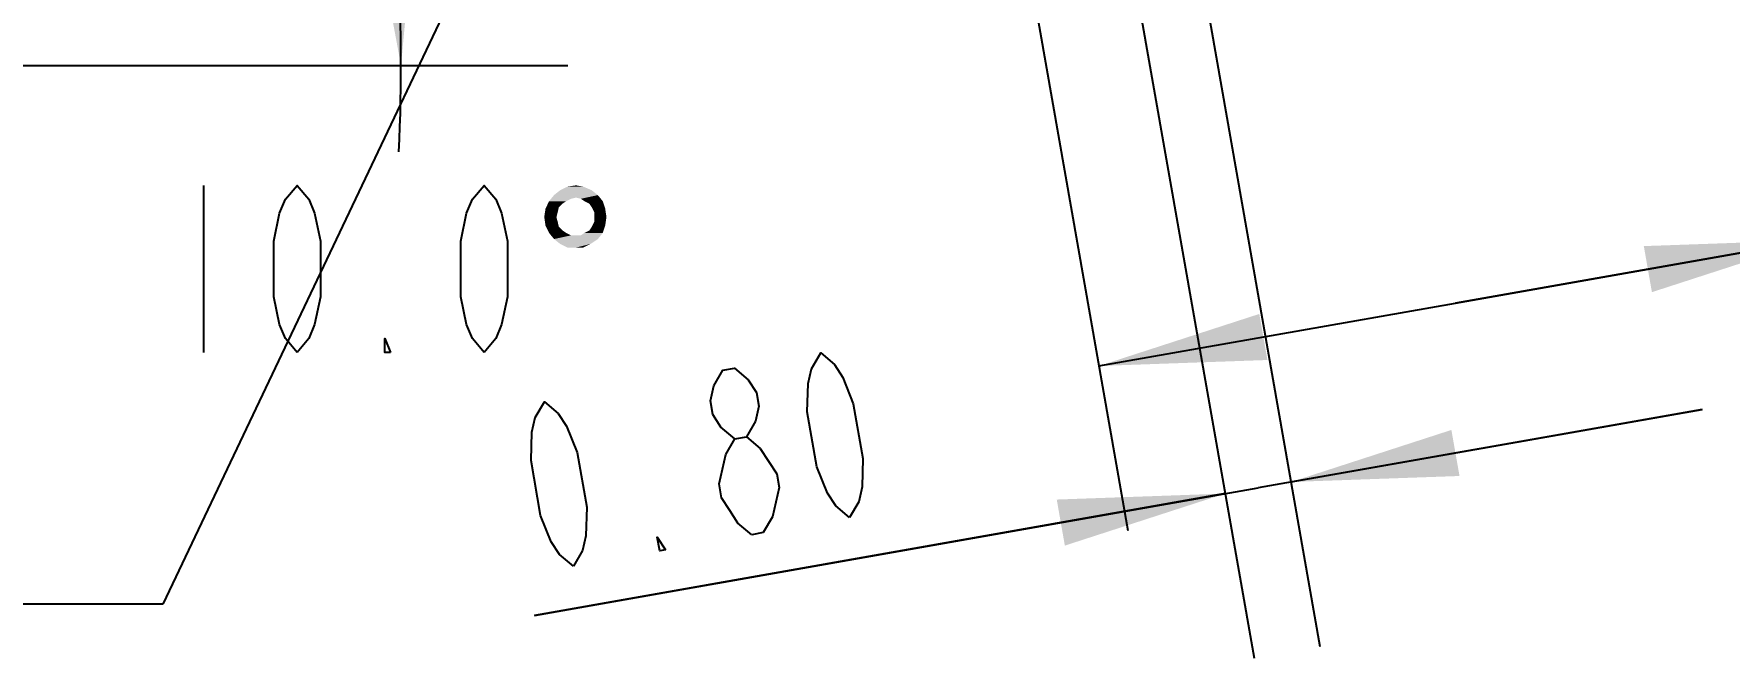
# Model space of a CAD drawing. Header units: millimetres. Extents: x 0 to 210, y 0 to 297.
# Drawn here: x 126.87 to 147.18, y 151.83 to 159.3 of the extents above; entities that cross this region are included whole.
import ezdxf

# ---------------------------------------------------------------- set-up
doc = ezdxf.new("R2010")
doc.units = ezdxf.units.MM
doc.header["$LTSCALE"] = 19.36
doc.layers.get('0').update_dxf_attribs({"linetype": 'CONTINUOUS'})
doc.styles.get("Standard").update_dxf_attribs({"font": 'SIMPLEX.SHX', "width": 0.56})
doc.dimstyles.new('DIMSTYLE_2', dxfattribs={"dimtxt": 2, "dimasz": 2, "dimexe": 2, "dimexo": 0.35, "dimgap": 0.5, "dimtad": 1, "dimzin": 0, "dimdsep": 46, "dimtxsty": 'STANDARD', "dimblk": '_FILLED', "dimblk1": '_FILLED', "dimblk2": '_FILLED', "dimcen": 0.09, "dimazin": 0, "dimtp": 0.01, "dimtm": 0.01, "dimtfac": 1, "dimtofl": 0, "dimtmove": 0, "dimatfit": 3, "dimldrblk": '_FILLED', "dimfxl": 1, "dimtolj": 1, "dimtzin": 0, "dimarcsym": 0})
doc.dimstyles.new('DIMSTYLE_5', dxfattribs={"dimtxt": 2, "dimasz": 2, "dimexe": 2, "dimexo": 0.35, "dimgap": 1, "dimtad": 0, "dimtih": 1, "dimtoh": 1, "dimdec": 1, "dimzin": 0, "dimdsep": 46, "dimtxsty": 'STANDARD', "dimblk": '_FILLED', "dimblk1": '_FILLED', "dimblk2": '_FILLED', "dimcen": 0.09, "dimazin": 0, "dimtp": 0.5, "dimtm": 0.5, "dimtfac": 1, "dimtdec": -1, "dimtofl": 0, "dimtmove": 0, "dimatfit": 3, "dimldrblk": '_FILLED', "dimfxl": 1, "dimtolj": 1, "dimtzin": 0, "dimarcsym": 0})
doc.dimstyles.get("Standard").update_dxf_attribs({"dimtxt": 2, "dimasz": 2, "dimexe": 2, "dimexo": 0.35, "dimtad": 1, "dimzin": 0, "dimdsep": 46, "dimtxsty": 'STANDARD', "dimblk": '_FILLED', "dimblk1": '_FILLED', "dimblk2": '_FILLED', "dimcen": 0.09, "dimazin": 0, "dimtol": 1, "dimtp": 0.01, "dimtm": 0.01, "dimtfac": 1, "dimtofl": 0, "dimtmove": 0, "dimatfit": 3, "dimldrblk": '_FILLED', "dimfxl": 1, "dimtolj": 1, "dimtzin": 0, "dimarcsym": 0})

# ---------------------------------------------------------------- blocks, each defined once
blk = doc.blocks.new('*D20')
at = {"color": 2}
blk.add_line((89.514, 158.926), (133.272, 158.926), dxfattribs=at)
blk.add_arc((109.176, 158.926), 22.096, 357.31, 10, dxfattribs=at)
for points in [[(131.471, 160.815), (130.936, 162.763), (130.916, 160.743)], [(130.901, 160.911), (131.272, 158.926), (131.461, 160.936)]]:
    blk.add_solid(points, dxfattribs=at)
blk = doc.blocks.new('_FILLED')
at = {"color": 0, "linetype": 'BYBLOCK'}
blk.add_solid([(0, 0), (-1, 0.14), (-1, -0.14)], dxfattribs=at)
blk = doc.blocks.new('*D29')
at = {"color": 2}
for p, q in [((139.365, 163.894), (141.492, 151.828)), ((140.153, 164.032), (142.28, 151.967)), ((146.857, 154.805), (141.539, 153.867)), ((141.933, 153.937), (146.857, 154.805)), ((132.872, 152.339), (141.539, 153.867)), ((141.145, 153.798), (132.872, 152.339))]:
    blk.add_line(p, q, dxfattribs=at)
at = {"color": 2, "xscale": 2, "yscale": 2, "zscale": 2}
for p, rotation in [((141.933, 153.937), 190), ((141.145, 153.798), 10)]:
    blk.add_blockref('_FILLED', p, dxfattribs=dict(at, rotation=rotation))
blk = doc.blocks.new('*D33')
at = {"color": 2}
for p, q in [((146.53, 166.172), (148.525, 154.863)), ((138.159, 163.681), (139.979, 153.356)), ((143.905, 156.079), (157.335, 158.448)), ((148.177, 156.833), (143.905, 156.079)), ((139.632, 155.326), (143.905, 156.079))]:
    blk.add_line(p, q, dxfattribs=at)
at = {"color": 2, "xscale": 2, "yscale": 2, "zscale": 2}
for p, rotation in [((148.177, 156.833), 10), ((139.632, 155.326), 190)]:
    blk.add_blockref('_FILLED', p, dxfattribs=dict(at, rotation=rotation))

msp = doc.modelspace()

# ---------------------------------------------------------------- linework, layer by layer
at = {"color": 2}
msp.add_line((128.907, 157.489), (128.907, 155.489), dxfattribs=at)
for points in [[(130.027, 155.489), (129.887, 155.655), (129.817, 155.822), (129.747, 156.155), (129.747, 156.822), (129.817, 157.155), (129.887, 157.322), (130.027, 157.489), (130.167, 157.322), (130.237, 157.155), (130.307, 156.822), (130.307, 156.155), (130.237, 155.822), (130.167, 155.655), (130.027, 155.489)], [(132.267, 155.489), (132.127, 155.655), (132.057, 155.822), (131.987, 156.155), (131.987, 156.822), (132.057, 157.155), (132.127, 157.322), (132.267, 157.489), (132.407, 157.322), (132.477, 157.155), (132.547, 156.822), (132.547, 156.155), (132.477, 155.822), (132.407, 155.655), (132.267, 155.489)], [(131.147, 155.489), (131.077, 155.489), (131.077, 155.655), (131.147, 155.489)], [(136.646, 153.512), (136.479, 153.652), (136.381, 153.804), (136.254, 154.12), (136.139, 154.776), (136.15, 155.117), (136.19, 155.293), (136.299, 155.482), (136.465, 155.342), (136.563, 155.19), (136.69, 154.874), (136.806, 154.217), (136.795, 153.877), (136.755, 153.7), (136.646, 153.512)], [(135.271, 154.454), (135.105, 154.594), (135.007, 154.746), (134.978, 154.91), (135.018, 155.087), (135.127, 155.275), (135.265, 155.299), (135.431, 155.159), (135.529, 155.007), (135.558, 154.843), (135.518, 154.667), (135.409, 154.479)], [(133.337, 152.929), (133.17, 153.068), (133.072, 153.22), (132.945, 153.536), (132.83, 154.193), (132.841, 154.533), (132.881, 154.71), (132.99, 154.898), (133.156, 154.758), (133.254, 154.606), (133.381, 154.29), (133.497, 153.634), (133.486, 153.293), (133.446, 153.117), (133.337, 152.929)], [(135.082, 153.913), (135.162, 154.266), (135.271, 154.454), (135.409, 154.479), (135.576, 154.339), (135.674, 154.187), (135.772, 154.035), (135.801, 153.871)], [(135.474, 153.305), (135.307, 153.445), (135.209, 153.597), (135.111, 153.749), (135.082, 153.913)], [(135.801, 153.871), (135.721, 153.518), (135.612, 153.33), (135.474, 153.305)], [(134.44, 153.123), (134.371, 153.111), (134.342, 153.275), (134.44, 153.123)]]:
    msp.add_lwpolyline(points, dxfattribs=at)
for points in [[(133.368, 157.343), (133.046, 157.299), (133.105, 157.372)], [(133.557, 157.43), (133.105, 157.372), (133.178, 157.43)], [(133.105, 157.372), (133.557, 157.43), (133.63, 157.372)], [(133.105, 157.372), (133.63, 157.372), (133.368, 157.343)], [(133.455, 157.474), (133.178, 157.43), (133.265, 157.474)], [(133.178, 157.43), (133.455, 157.474), (133.557, 157.43)], [(133.265, 157.474), (133.368, 157.489), (133.455, 157.474)], [(133.426, 157.328), (133.368, 157.343), (133.63, 157.372)], [(133.47, 157.299), (133.426, 157.328), (133.63, 157.372)], [(133.47, 157.299), (133.63, 157.372), (133.689, 157.299)], [(133.149, 157.168), (132.988, 157.109), (133.003, 157.211)], [(132.988, 157.109), (133.149, 157.168), (133.134, 157.109)], [(133.251, 157.299), (133.207, 157.27), (133.003, 157.211)], [(133.251, 157.299), (133.003, 157.211), (133.046, 157.299)], [(133.207, 157.27), (133.163, 157.226), (133.003, 157.211)], [(133.003, 157.211), (133.163, 157.226), (133.149, 157.168)], [(133.368, 157.343), (133.309, 157.328), (133.046, 157.299)], [(133.046, 157.299), (133.309, 157.328), (133.251, 157.299)], [(133.689, 157.299), (133.528, 157.27), (133.47, 157.299)], [(133.557, 157.226), (133.528, 157.27), (133.689, 157.299)], [(133.557, 157.226), (133.689, 157.299), (133.718, 157.211)], [(133.718, 157.211), (133.587, 157.168), (133.557, 157.226)], [(133.587, 157.109), (133.587, 157.168), (133.718, 157.211)], [(133.587, 157.109), (133.718, 157.211), (133.733, 157.109)], [(133.134, 157.109), (133.003, 157.007), (132.988, 157.109)], [(133.134, 157.109), (133.149, 157.051), (133.003, 157.007)], [(133.003, 157.007), (133.149, 157.051), (133.163, 156.992)], [(133.163, 156.992), (133.046, 156.919), (133.003, 157.007)], [(133.163, 156.992), (133.207, 156.949), (133.046, 156.919)], [(133.47, 156.919), (133.528, 156.949), (133.718, 157.007)], [(133.47, 156.919), (133.718, 157.007), (133.689, 156.919)], [(133.528, 156.949), (133.557, 156.992), (133.718, 157.007)], [(133.718, 157.007), (133.557, 156.992), (133.587, 157.051)], [(133.733, 157.109), (133.587, 157.051), (133.587, 157.109)], [(133.587, 157.051), (133.733, 157.109), (133.718, 157.007)], [(133.046, 156.919), (133.207, 156.949), (133.251, 156.919)], [(133.251, 156.919), (133.105, 156.846), (133.046, 156.919)], [(133.251, 156.919), (133.309, 156.89), (133.105, 156.846)], [(133.105, 156.846), (133.426, 156.89), (133.689, 156.919)], [(133.105, 156.846), (133.689, 156.919), (133.63, 156.846)], [(133.368, 156.89), (133.426, 156.89), (133.105, 156.846)], [(133.309, 156.89), (133.368, 156.89), (133.105, 156.846)], [(133.63, 156.846), (133.178, 156.788), (133.105, 156.846)], [(133.178, 156.788), (133.63, 156.846), (133.543, 156.788)], [(133.543, 156.788), (133.265, 156.744), (133.178, 156.788)], [(133.368, 156.744), (133.265, 156.744), (133.543, 156.788)], [(133.368, 156.744), (133.543, 156.788), (133.455, 156.744)], [(133.689, 156.919), (133.426, 156.89), (133.47, 156.919)]]:
    msp.add_solid(points, dxfattribs=at)

# ---------------------------------------------------------------- dimensions: what is measured, and where the dimension line sits
for base, p1, p2, picture, middle in [((139.632, 155.326), (146.47, 166.517), (138.098, 164.026), '*D33', (152.923, 157.67)), ((141.145, 153.798), (140.092, 164.377), (139.304, 164.238), '*D29', (132.872, 152.339))]:
    dim = msp.add_linear_dim(base=base, p1=p1, p2=p2, angle=190, dimstyle='DIMSTYLE_2', dxfattribs=at)
    dim.commit()
    dim.dimension.update_dxf_attribs({"geometry": picture, "text_midpoint": middle, "dimtype": 160})
dim = msp.add_angular_dim_2l(base=(131.18758, 160.85158), line1=((88.94258, 158.92581), (89.16353, 158.92581)), line2=((130.3737, 162.66354), (130.5913, 162.70191)), dimstyle='DIMSTYLE_5', dxfattribs=at)
dim.commit()
dim.dimension.update_dxf_attribs({"geometry": '*D20', "text_midpoint": (128.34741, 155.48881), "dimtype": 162})

# ---------------------------------------------------------------- leaders
for points in [[(140.996, 169.286), (99.839, 154.042), (102.839, 154.042)], [(138.713, 167.449), (99.839, 154.042), (102.839, 154.042)], [(134.416, 165.096), (128.42, 152.472), (125.42, 152.472)]]:
    msp.add_leader(points, dimstyle='STANDARD', override={"dimtad": 0}, dxfattribs=at)

doc.saveas('drawing.dxf')
